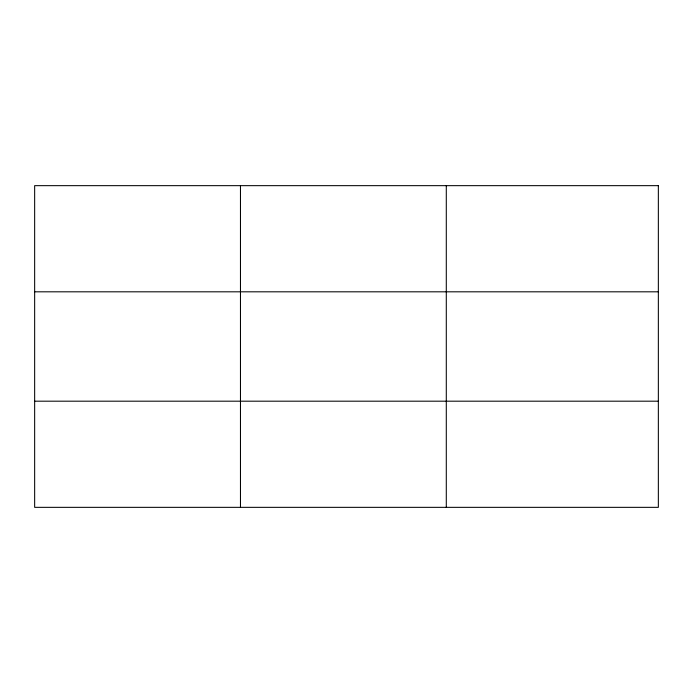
<?xml version="1.0" encoding="UTF-8"?>
<svg xmlns="http://www.w3.org/2000/svg" width="693" height="693" viewBox="0 0 693 693"><rect width="100%" height="100%" fill="white"/><g stroke="black" fill="none" stroke-linecap="round" stroke-linejoin="round"><path stroke-width="1.04" d="M240.471 185.655L240.471 507.345M446.292 185.655L446.292 507.345M34.65 291.814L658.35 291.814M34.65 401.186L658.35 401.186M658.35 185.655L658.35 507.345L34.65 507.345L34.65 185.655L658.35 185.655"/></g></svg>
